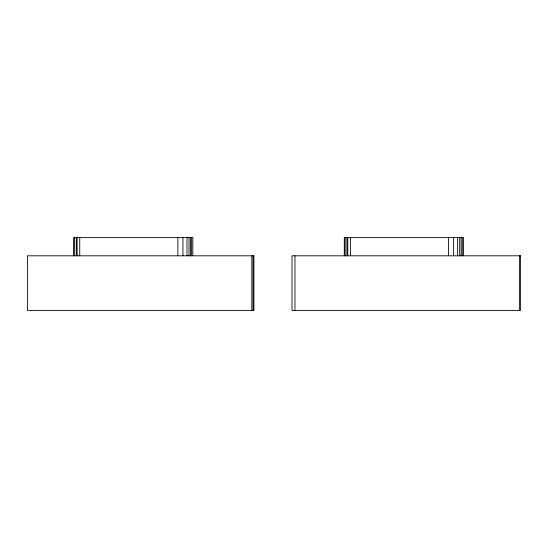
<?xml version="1.0" encoding="UTF-8"?>
<svg xmlns="http://www.w3.org/2000/svg" width="548" height="548" viewBox="0 0 548 548"><rect width="100%" height="100%" fill="white"/><g stroke="black" fill="none" stroke-linecap="round" stroke-linejoin="round"><path stroke-width="0.82" d="M519.388 255.806L519.388 310.394M463.492 255.806L463.492 237.606L344.295 237.606L344.295 255.806M462.307 237.606L462.307 255.806M461.142 237.606L461.142 255.806M459.683 237.606L459.683 255.806M457.642 237.606L457.642 255.806M453.628 237.606L453.628 255.806M448.531 237.606L448.531 255.806M350.405 237.606L350.405 255.806M347.795 237.606L347.795 255.806M346.925 237.606L346.925 255.806M345.165 237.606L345.165 255.806M294.961 255.806L294.961 310.394M253.039 255.806L253.039 310.394M251.827 255.806L251.827 310.394M192.828 255.806L192.828 237.606L73.535 237.606L73.535 255.806M191.642 237.606L191.642 255.806M190.471 237.606L190.471 255.806M189.019 237.606L189.019 255.806M186.978 237.606L186.978 255.806M182.957 237.606L182.957 255.806M177.867 237.606L177.867 255.806M79.734 237.606L79.734 255.806M77.124 237.606L77.124 255.806M76.254 237.606L76.254 255.806M74.405 237.606L74.405 255.806M253.923 255.806L27.4 255.806L27.4 310.394L253.923 310.394L253.923 255.806M520.6 255.806L292.002 255.806L292.002 310.394L520.6 310.394L520.6 255.806"/></g></svg>
